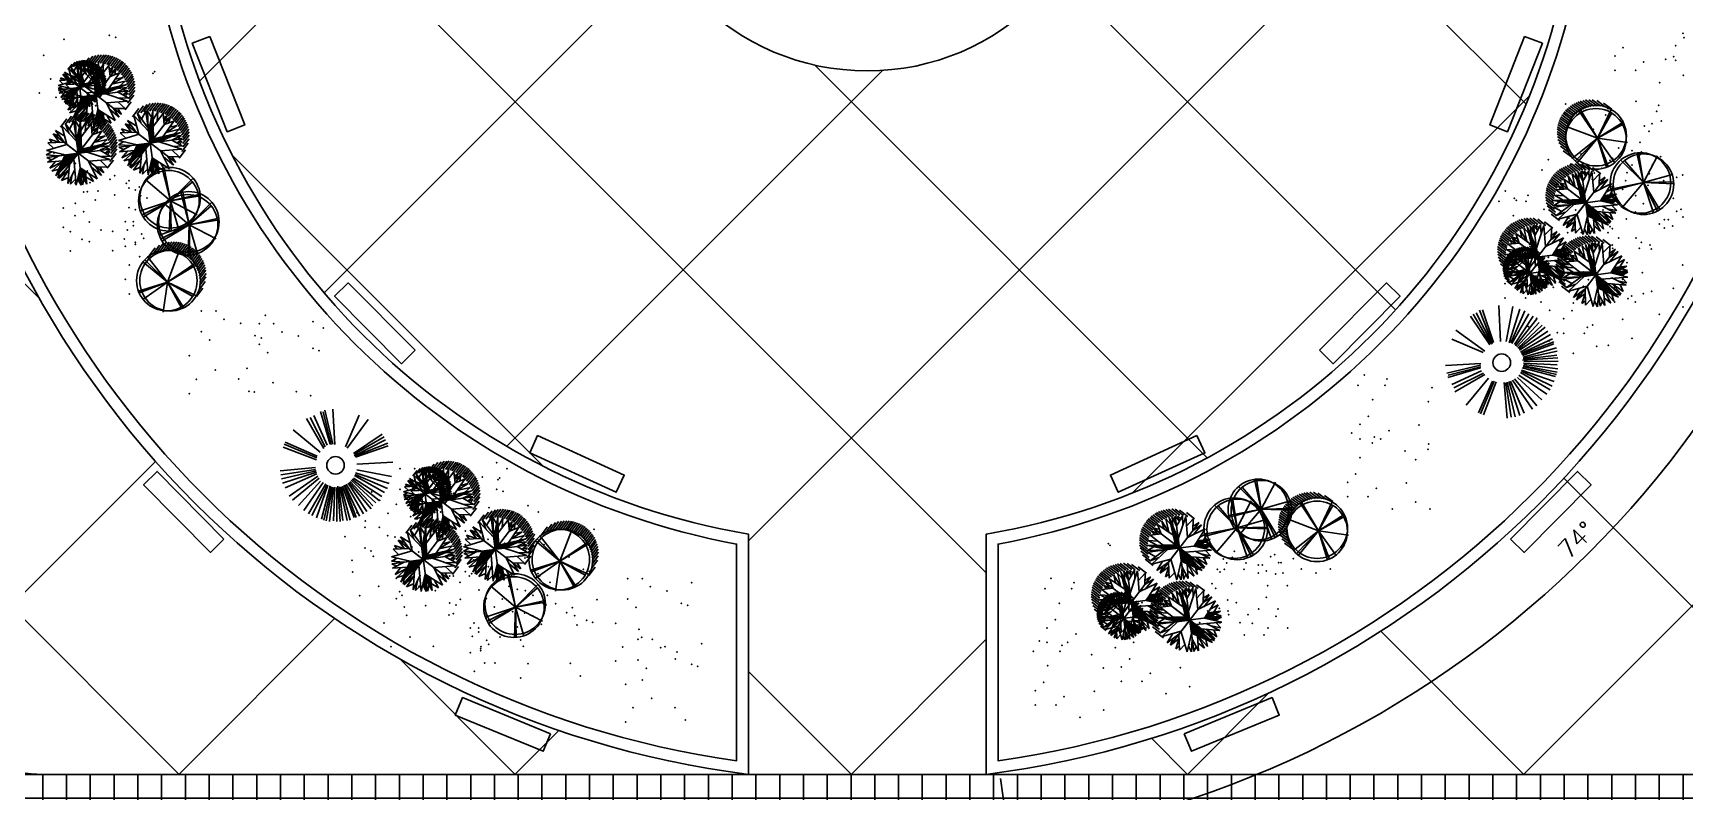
# Model space of a CAD drawing. Header units: millimetres. Extents: x 71 to 407, y 12 to 405.
# Drawn here: x 244.83 to 279.57, y 146.82 to 162.78 of the extents above; entities that cross this region are included whole.
import ezdxf

# ---------------------------------------------------------------- set-up
doc = ezdxf.new("R2010")
doc.units = ezdxf.units.MM
doc.header["$LTSCALE"] = 0.25
for name, color, linetype in [('BANCOS', 21, 'Continuous'), ('CALCADAS', 250, 'Continuous'), ('canteiro', 4, 'Continuous'), ('COTA', 240, 'Continuous'), ('GRAMA', 3, 'Continuous'), ('PISO-CONCRETO', 8, 'Continuous'), ('pisos-concreto', 9, 'Continuous')]:
    doc.layers.add(name, color=color, linetype=linetype)
doc.layers.add('PLANTS', color=3, linetype='Continuous', lineweight=25)
doc.layers.add('SHADOWS', color=108, linetype='Continuous', lineweight=25)
doc.styles.get("Standard").update_dxf_attribs({"font": 'romans.shx'})
doc.dimstyles.new('250', dxfattribs={"dimscale": 2.5, "dimtxt": 0.15, "dimasz": 0.15, "dimexe": 0.15, "dimexo": 0.15, "dimgap": 0.075, "dimtad": 1, "dimzin": 4, "dimdsep": 46, "dimtxsty": 'Standard', "dimblk1": 'OBLIQUE', "dimblk2": 'OBLIQUE', "dimsah": 1, "dimcen": 0.09, "dimdle": 0.15, "dimclrd": 256, "dimclre": 256, "dimclrt": 7, "dimadec": 0, "dimazin": 0, "dimtfac": 1, "dimtmove": 2, "dimatfit": 3, "dimldrblk": 'ORIGIN', "dimfxl": 1, "dimtolj": 1, "dimtzin": 4, "dimlwd": -1, "dimarcsym": 0})
pattern_1 = [(45, (311.532, 147.1925), (-3.53553, 3.53553), []), (135, (311.532, 147.1925), (-3.53553, -3.53553), [])]

# ---------------------------------------------------------------- blocks, each defined once
blk = doc.blocks.new('B')
at = {"layer": 'BANCOS'}
blk.add_lwpolyline([(-1, 0), (1, 0), (1, 0.4), (-1, 0.4)], close=True, dxfattribs=at)
blk = doc.blocks.new('*X30')
at = {"color": 0}
for p, q in [((7.996, 13.281), (8.158, 13.281)), ((8.071, 13.25), (8.233, 13.25)), ((8.124, 13.219), (8.286, 13.219)), ((8.165, 13.188), (8.327, 13.188)), ((8.199, 13.156), (8.361, 13.156)), ((8.227, 13.125), (8.389, 13.125)), ((8.251, 13.094), (8.413, 13.094)), ((8.271, 13.062), (8.433, 13.062)), ((8.289, 13.031), (8.45, 13.031)), ((8.303, 13), (8.465, 13)), ((8.315, 12.969), (8.477, 12.969)), ((8.325, 12.938), (8.487, 12.938)), ((8.332, 12.906), (8.494, 12.906)), ((8.338, 12.875), (8.499, 12.875)), ((8.309, 12.625), (8.471, 12.625)), ((8.32, 12.656), (8.482, 12.656)), ((8.328, 12.688), (8.49, 12.688)), ((8.335, 12.719), (8.497, 12.719)), ((8.339, 12.75), (8.501, 12.75)), ((8.341, 12.844), (8.503, 12.844)), ((8.342, 12.812), (8.504, 12.812)), ((8.342, 12.781), (8.504, 12.781)), ((8.097, 12.375), (8.259, 12.375)), ((8.144, 12.406), (8.305, 12.406)), ((8.181, 12.438), (8.343, 12.438)), ((8.212, 12.469), (8.374, 12.469)), ((8.238, 12.5), (8.4, 12.5)), ((8.261, 12.531), (8.422, 12.531)), ((8.28, 12.562), (8.441, 12.562)), ((8.295, 12.594), (8.457, 12.594)), ((7.927, 12.312), (8.088, 12.312)), ((8.035, 12.344), (8.196, 12.344))]:
    blk.add_line(p, q, dxfattribs=at)
blk = doc.blocks.new('SHADOW1')
blk.add_blockref('*X30', (-7.842, -12.805))
blk = doc.blocks.new('T25C')
at = {"color": 251, "linetype": 'Continuous'}
for p, q in [((-0.246, 0.131), (-0.402, 0.306)), ((-0.402, 0.306), (-0.217, 0.224)), ((0.35, 0.363), (-0.354, -0.341)), ((-0.005, 0.012), (-0.352, 0.358)), ((-0.352, 0.358), (0.349, -0.343)), ((-0.351, 0.358), (-0.335, 0.277)), ((-0.217, 0.224), (-0.326, 0.388)), ((-0.326, 0.388), (-0.235, 0.347)), ((-0.148, 0.155), (-0.272, 0.428)), ((-0.272, 0.428), (-0.001, 0.231)), ((-0.175, 0.358), (-0.162, 0.481)), ((-0.162, 0.481), (-0.002, 0.288)), ((-0.101, 0.498), (-0.12, 0.431)), ((-0.047, 0.343), (-0.101, 0.498)), ((-0.002, 0.503), (-0.047, 0.343)), ((-0.003, 0.01), (-0.003, 0.503)), ((-0.003, 0.503), (-0.003, -0.486)), ((-0.003, 0.01), (0.35, 0.363)), ((-0.002, 0.288), (0.062, 0.504)), ((0.031, 0.399), (-0.002, 0.503)), ((-0.002, 0.231), (0.183, 0.472)), ((0.062, 0.504), (0.079, 0.336)), ((0.416, 0.282), (0.077, 0.009)), ((0.183, 0.472), (0.129, 0.142)), ((0.158, 0.317), (0.24, 0.446)), ((0.24, 0.446), (0.161, 0.173)), ((0.161, 0.173), (0.367, 0.345)), ((0.352, 0.365), (0.21, 0.344)), ((0.367, 0.345), (0.326, 0.238)), ((-0.5, 0.028), (-0.426, 0.061)), ((-0.228, 0.009), (-0.5, 0.028)), ((0.497, 0.009), (-0.498, 0.009)), ((-0.497, 0.073), (-0.148, 0.155)), ((-0.115, 0.009), (-0.497, 0.073)), ((-0.427, 0.022), (-0.495, 0.009)), ((-0.495, 0.009), (-0.291, -0.032)), ((-0.261, 0.128), (-0.475, 0.168)), ((-0.475, 0.168), (-0.385, 0.099)), ((-0.475, -0.149), (-0.228, 0.009)), ((-0.321, 0.215), (-0.454, 0.219)), ((-0.454, 0.219), (-0.261, 0.128)), ((-0.419, -0.266), (-0.115, 0.009)), ((-0.107, 0.016), (-0.027, 0.012)), ((-0.002, 0.009), (-0.005, 0.012)), ((-0.002, 0.009), (-0.003, 0.01)), ((-0.002, 0.009), (0.497, 0.009)), ((0.077, 0.009), (0.414, -0.268)), ((0.228, 0.13), (0.483, 0.129)), ((0.303, 0.191), (0.454, 0.212)), ((0.454, 0.212), (0.332, 0.13)), ((0.483, 0.129), (0.357, 0.009)), ((0.357, 0.009), (0.491, -0.075)), ((0.396, 0.046), (0.495, 0.059)), ((0.498, 0.011), (0.396, 0.046)), ((0.498, 0.005), (0.428, -0.028)), ((0.495, 0.059), (0.436, 0.084)), ((-0.291, -0.032), (-0.498, -0.042)), ((-0.498, -0.042), (-0.395, -0.098)), ((-0.239, -0.104), (-0.475, -0.149)), ((-0.324, -0.12), (-0.461, -0.187)), ((-0.461, -0.187), (-0.35, -0.204)), ((-0.167, -0.154), (-0.419, -0.266)), ((-0.219, -0.206), (-0.371, -0.327)), ((-0.371, -0.327), (-0.324, -0.224)), ((-0.302, -0.39), (-0.219, -0.206)), ((-0.159, -0.253), (-0.302, -0.39)), ((-0.141, -0.471), (-0.167, -0.154)), ((-0.003, -0.195), (-0.141, -0.471)), ((0.219, -0.439), (-0.003, -0.195)), ((0.414, -0.268), (0.097, -0.09)), ((0.097, -0.09), (0.219, -0.439)), ((0.491, -0.075), (0.195, -0.088)), ((0.386, -0.307), (0.238, -0.231)), ((0.238, -0.231), (0.263, -0.415)), ((0.469, -0.158), (0.278, -0.085)), ((0.278, -0.085), (0.442, -0.221)), ((0.28, -0.193), (0.386, -0.307)), ((0.442, -0.221), (0.327, -0.198)), ((0.376, -0.08), (0.469, -0.158)), ((-0.354, -0.342), (-0.265, -0.307)), ((-0.21, -0.449), (-0.225, -0.316)), ((-0.154, -0.316), (-0.21, -0.449)), ((-0.057, -0.488), (-0.05, -0.288)), ((-0.003, -0.336), (-0.057, -0.488)), ((0.101, -0.48), (-0.003, -0.336)), ((0.035, -0.388), (-0.003, -0.491)), ((0.117, -0.327), (0.101, -0.48)), ((0.263, -0.415), (0.174, -0.31)), ((0.35, -0.345), (0.251, -0.322)), ((0.251, -0.322), (0.321, -0.372)), ((0.321, -0.372), (0.257, -0.367)), ((0.319, -0.273), (0.35, -0.345))]:
    blk.add_line(p, q, dxfattribs=at)
at = {"color": 122, "linetype": 'Continuous'}
for p, q in [((0.129, 0.142), (0.416, 0.282)), ((-0.151, 0.142), (-0.44, 0.072)), ((-0.44, 0.072), (-0.107, 0.016)), ((-0.149, 0.13), (-0.377, 0.076)), ((-0.377, 0.076), (-0.116, 0.022)), ((-0.144, 0.113), (-0.32, 0.075)), ((-0.32, 0.075), (-0.079, 0.028)), ((-0.144, 0.098), (-0.263, 0.078)), ((-0.263, 0.078), (-0.099, 0.041)), ((-0.144, 0.086), (-0.21, 0.076)), ((-0.21, 0.076), (-0.122, 0.057)), ((-0.142, 0.075), (-0.162, 0.07)), ((-0.029, 0.018), (-0.151, 0.142)), ((-0.027, 0.012), (-0.149, 0.13)), ((-0.062, 0.017), (-0.144, 0.113)), ((-0.079, 0.028), (-0.144, 0.098)), ((-0.099, 0.041), (-0.144, 0.086)), ((-0.122, 0.057), (-0.142, 0.075)), ((-0.116, 0.022), (-0.062, 0.017)), ((0.012, 0.003), (0.108, -0.087)), ((0.02, 0.015), (0.145, 0.144)), ((0.075, 0.003), (0.025, 0.001)), ((0.025, 0.001), (0.109, -0.084)), ((0.028, 0.014), (0.151, 0.133)), ((0.07, 0.013), (0.028, 0.014)), ((0.049, 0.02), (0.152, 0.126)), ((0.07, 0.019), (0.049, 0.02)), ((0.236, 0.164), (0.065, 0.021)), ((0.065, 0.021), (0.154, 0.12)), ((0.344, 0.235), (0.07, 0.013)), ((0.301, 0.205), (0.07, 0.019)), ((0.363, -0.232), (0.075, 0.003)), ((0.193, 0.136), (0.109, 0.062)), ((0.109, 0.062), (0.15, 0.115)), ((0.145, 0.144), (0.344, 0.235)), ((0.151, 0.133), (0.301, 0.205)), ((0.152, 0.126), (0.236, 0.164)), ((0.154, 0.12), (0.193, 0.136)), ((-0.35, -0.303), (-0.214, -0.184)), ((-0.338, -0.281), (-0.254, -0.21)), ((-0.32, -0.237), (-0.338, -0.281)), ((-0.214, -0.184), (-0.32, -0.237)), ((-0.254, -0.21), (-0.315, -0.248)), ((-0.274, -0.353), (-0.208, -0.218)), ((-0.167, -0.244), (-0.274, -0.353)), ((-0.244, -0.307), (-0.207, -0.226)), ((-0.172, -0.239), (-0.244, -0.307)), ((-0.183, -0.235), (-0.224, -0.281)), ((-0.224, -0.281), (-0.209, -0.239)), ((-0.195, -0.235), (-0.211, -0.25)), ((-0.21, -0.214), (-0.167, -0.168)), ((-0.209, -0.239), (-0.195, -0.228)), ((-0.208, -0.218), (-0.179, -0.196)), ((-0.207, -0.226), (-0.19, -0.214)), ((-0.195, -0.228), (-0.195, -0.235)), ((-0.19, -0.214), (-0.183, -0.235)), ((-0.179, -0.196), (-0.172, -0.239)), ((-0.167, -0.168), (-0.167, -0.244)), ((0.075, -0.005), (0.048, -0.006)), ((0.048, -0.006), (0.116, -0.08)), ((0.079, -0.012), (0.062, -0.016)), ((0.062, -0.016), (0.12, -0.078)), ((0.078, -0.02), (0.072, -0.025)), ((0.072, -0.025), (0.128, -0.076)), ((0.3, -0.189), (0.075, -0.005)), ((0.171, -0.101), (0.078, -0.02)), ((0.225, -0.14), (0.079, -0.012)), ((0.108, -0.087), (0.363, -0.232)), ((0.109, -0.084), (0.3, -0.189)), ((0.116, -0.08), (0.225, -0.14)), ((0.12, -0.078), (0.171, -0.101))]:
    blk.add_line(p, q, dxfattribs=at)
blk = doc.blocks.new('T41')
at = {"color": 86, "linetype": 'Continuous'}
for p, q in [((0.004, 0.005), (-0.195, 0.432)), ((0.004, 0.005), (-0.082, 0.469)), ((0.004, 0.005), (-0.054, 0.475)), ((0.004, 0.005), (0.382, 0.324)), ((0.004, 0.005), (0.407, 0.292)), ((0.004, 0.005), (-0.443, 0.154)), ((-0.442, -0.144), (0.004, 0.005)), ((0.004, 0.005), (-0.435, -0.172)), ((0.004, 0.005), (-0.285, -0.343)), ((0.004, 0.005), (-0.285, -0.401)), ((0.004, 0.005), (0.442, 0.238)), ((0.004, 0.005), (0.437, -0.256)), ((0.004, 0.005), (0.212, -0.469)), ((0.004, 0.005), (0.186, -0.48))]:
    blk.add_line(p, q, dxfattribs=at)
at = {"color": 3, "linetype": 'Continuous'}
for centre in [(0.018, -0.039), (0.029, 0.01)]:
    blk.add_circle(centre, 0.472, dxfattribs=at)
blk = doc.blocks.new('T34A')
at = {"color": 91, "linetype": 'Continuous'}
for p, q in [((-0.076, 0.182), (-0.233, 0.446)), ((-0.071, 0.189), (-0.207, 0.461)), ((-0.056, 0.186), (-0.181, 0.472)), ((-0.053, 0.193), (-0.15, 0.492)), ((-0.044, 0.198), (-0.124, 0.494)), ((0.018, 0.205), (0.023, 0.524)), ((0.068, 0.202), (0.148, 0.506)), ((0.095, 0.188), (0.207, 0.48)), ((0.109, 0.186), (0.251, 0.463)), ((-0.126, 0.129), (-0.369, 0.33)), ((0.119, 0.18), (0.286, 0.434)), ((0.14, 0.169), (0.32, 0.409)), ((0.149, 0.157), (0.353, 0.383)), ((0.159, 0.148), (0.371, 0.351)), ((0.169, 0.137), (0.396, 0.324)), ((0.177, 0.128), (0.422, 0.307)), ((-0.14, 0.116), (-0.411, 0.253)), ((0.182, 0.118), (0.442, 0.269)), ((0.191, 0.1), (0.463, 0.238)), ((0.198, 0.081), (0.491, 0.171)), ((0.199, 0.089), (0.481, 0.2)), ((0.206, 0.067), (0.489, 0.154)), ((-0.166, 0.022), (-0.48, 0.023)), ((-0.171, 0.005), (-0.474, -0.047)), ((0.203, 0.026), (0.516, 0.027)), ((0.21, 0.054), (0.509, 0.116)), ((0.21, 0.042), (0.513, 0.088)), ((0.211, 0), (0.507, -0.033)), ((0.213, 0.015), (0.516, -0.002)), ((0.215, 0.035), (0.51, 0.052)), ((-0.172, -0.018), (-0.467, -0.085)), ((-0.169, -0.009), (-0.463, -0.064)), ((-0.166, -0.045), (-0.435, -0.148)), ((-0.15, -0.065), (-0.42, -0.18)), ((-0.137, -0.078), (-0.412, -0.215)), ((-0.107, -0.112), (-0.319, -0.339)), ((-0.074, -0.141), (-0.214, -0.414)), ((-0.058, -0.144), (-0.197, -0.424)), ((0.103, -0.145), (0.263, -0.411)), ((0.121, -0.134), (0.303, -0.384)), ((0.148, -0.124), (0.352, -0.333)), ((0.163, -0.103), (0.399, -0.287)), ((0.177, -0.08), (0.43, -0.25)), ((0.187, -0.069), (0.449, -0.22)), ((0.188, -0.061), (0.47, -0.179)), ((0.195, -0.041), (0.486, -0.136)), ((0.205, -0.03), (0.495, -0.117)), ((0.208, -0.022), (0.502, -0.097)), ((0.213, -0.012), (0.511, -0.068)), ((-0.042, -0.149), (-0.171, -0.435)), ((0.027, -0.16), (0.036, -0.476)), ((0.044, -0.163), (0.072, -0.471)), ((0.055, -0.158), (0.106, -0.468)), ((0.069, -0.154), (0.147, -0.461)), ((0.084, -0.152), (0.189, -0.442))]:
    blk.add_line(p, q, dxfattribs=at)
at = {"color": 1, "linetype": 'Continuous'}
blk.add_circle((0.018, 0.017), 0.0777, dxfattribs=at)
blk = doc.blocks.new('_OBLIQUE')
at = {"color": 0, "linetype": 'ByBlock'}
blk.add_line((-0.5, -0.5), (0.5, 0.5), dxfattribs=at)
blk = doc.blocks.new('*D114')
at = {"layer": 'COTA'}
for p, q in [((282.304, 164.233), (284.006, 163.994)), ((265.177, 147.107), (265.417, 145.405))]:
    blk.add_line(p, q, dxfattribs=at)
blk.add_arc((262.375, 167.036), 21.469, 278.0039, 351.9961, dxfattribs=at)
at = {"layer": 'DEFPOINTS', "color": 0}
for p in [(262.375, 167.036), (281.933, 164.286), (273.963, 148.963), (265.125, 147.478)]:
    blk.add_point(p, dxfattribs=at)
at = {"layer": 'COTA', "xscale": 0.375, "yscale": 0.375, "zscale": 0.375}
for p, rotation in [((283.635, 164.046), 81.99609998367006), ((265.364, 145.776), 188.0039000163298)]:
    blk.add_blockref('_OBLIQUE', p, dxfattribs=dict(at, rotation=rotation))
at = {"layer": 'COTA', "color": 7, "insert": (277.291, 152.12), "char_height": 0.375, "attachment_point": 5, "rotation": 45}
blk.add_mtext('\\A1;74°', dxfattribs=at)
blk = doc.blocks.new('_Origin')
at = {"color": 0, "linetype": 'ByBlock', "lineweight": -2}
blk.add_line((0, 0), (-1, 0), dxfattribs=at)
blk.add_circle((0, 0), 0.5, dxfattribs=at)

msp = doc.modelspace()

# ---------------------------------------------------------------- hatches: boundary and pattern name
at = {"layer": 'PISO-CONCRETO'}
h = msp.add_hatch(dxfattribs=at)
h.set_pattern_fill('_USER', color=256, scale=0.5, style=0, double=1, pattern_type=0)
h.set_pattern_definition([(0, (311.53186, 147.1925), (0, 0.5), []), (90, (311.53186, 147.1925), (-0.5, 3e-17), [])])
edge = h.paths.add_edge_path()
edge.add_arc((378.032, 149.693), 7.5, 270, 360)
edge.add_line((385.532, 149.693), (385.532, 253.993))
edge.add_arc((378.032, 253.993), 7.5, 0, 90)
edge.add_line((378.032, 261.493), (245.032, 261.493))
edge.add_arc((245.032, 253.993), 7.5, 90, 180)
edge.add_line((237.532, 253.993), (237.532, 149.693))
edge.add_arc((245.032, 149.693), 7.5, 180, 270)
edge.add_line((245.032, 142.193), (378.032, 142.193))
edge = h.paths.add_edge_path(flags=16)
edge.add_arc((378.032, 149.693), 2.5, 270, 360)
edge.add_line((380.532, 149.693), (380.532, 253.993))
edge.add_arc((378.032, 253.993), 2.5, 0, 90)
edge.add_line((378.032, 256.493), (245.032, 256.493))
edge.add_arc((245.032, 253.993), 2.5, 90, 180)
edge.add_line((242.532, 253.993), (242.532, 149.693))
edge.add_arc((245.032, 149.693), 2.5, 180, 270)
edge.add_line((245.032, 147.193), (378.032, 147.193))
at = {"layer": 'pisos-concreto'}
h = msp.add_hatch(dxfattribs=at)
h.set_pattern_fill('_USER', color=256, scale=5, angle=45, style=0, double=1, pattern_type=0)
h.set_pattern_definition(pattern_1)
h.paths.add_polyline_path([(363.032, 221.702, 0.319198), (375.322, 233.993), (380.375, 233.993, -0.170799), (374.437, 222.118), (380.532, 222.118), (380.532, 253.993, 0.414214), (378.032, 256.493), (372.338, 256.493), (372.338, 252.636, -0.206358), (380.375, 238.993), (375.322, 238.993, 0.319198), (363.032, 251.283), (363.032, 256.336, -0.127213), (372.338, 252.636), (372.338, 256.493), (360.532, 256.493), (360.532, 241.543, -0.414214), (365.582, 236.493, -1), (355.482, 236.493, -0.414214), (360.532, 241.543), (360.532, 256.493), (351.754, 256.493), (351.754, 254.463, -0.082452), (358.032, 256.336), (358.032, 251.283, 0.319198), (345.742, 238.993), (340.689, 238.993, -0.252967), (351.754, 254.463), (351.754, 256.493), (331.826, 256.493), (331.826, 251.961, -0.378826), (335.557, 247.743, -1), (327.057, 247.743, -0.450509), (331.826, 251.961), (331.826, 256.493), (321.925, 256.493, 0.098776), (308.175, 253.329), (308.175, 247.753, -0.068045), (316.048, 250.725), (316.717, 247.8, -0.014968), (318.365, 248.126), (318.858, 245.167, 0.182114), (303.573, 236.304), (301.25, 238.202, -0.014968), (302.351, 239.47), (300.145, 241.504, -0.082452), (308.175, 247.753), (308.175, 253.329, 0.161455), (291.463, 237.972), (272.943, 256.493), (251.768, 256.493, -0.220092), (258.808, 253.236), (256.902, 251.618, 1), (246.634, 242.894), (244.729, 241.276, -0.177903), (242.532, 247.256), (242.532, 229.122), (244.735, 229.122), (244.144, 229.712), (264.863, 250.43), (289.611, 225.681), (268.893, 204.963), (244.735, 229.122), (242.532, 229.122), (242.532, 200.011), (245.379, 200.011, -0.094039), (245.032, 201.843, -1), (255.032, 201.843, -0.094039), (254.684, 200.011), (270.186, 200.011, -0.657735), (284.878, 200.011), (290.14, 200.011, 0.135728), (286.72, 206.039), (290.256, 209.574, -0.493239), (286.532, 181.254), (284.032, 185.584, 0.335111), (290.14, 200.011), (284.878, 200.011, -0.102155), (285.532, 196.843, -1), (269.532, 196.843, -0.102155), (270.186, 200.011), (254.684, 200.011, -0.681016), (245.379, 200.011), (242.532, 200.011), (242.532, 183.595), (251.16, 183.595, -0.118042), (259.875, 186.879), (259.875, 183.595), (264.875, 183.595), (264.875, 186.879, -0.342564), (282.218, 169.536), (277.165, 169.536, 0.319198), (264.875, 181.826), (264.875, 183.595), (259.875, 183.595), (259.875, 181.826, 0.319198), (247.585, 169.536), (242.532, 169.536), (242.532, 164.536), (247.585, 164.536, 0.319198), (259.875, 152.245), (259.875, 147.193), (264.875, 147.193), (264.875, 152.245, 0.319198), (277.165, 164.536), (282.218, 164.536, -0.168261), (276.422, 152.799), (276.422, 147.193), (301.532, 147.193), (301.532, 167.193), (306.532, 167.193), (306.532, 147.193), (316.532, 147.193), (316.532, 167.193), (321.532, 167.193), (321.532, 147.193), (343.532, 147.193), (343.532, 152.193), (347.155, 152.193), (347.155, 157.666), (345.594, 157.193, -0.243304), (348.934, 175.263), (352.507, 171.69, 0.232179), (350.379, 158.644), (347.155, 157.666), (347.155, 152.193), (349.532, 152.193), (349.532, 147.193), (359.532, 147.193), (359.532, 152.193), (365.532, 152.193), (365.532, 147.193), (378.032, 147.193, 0.414214), (380.532, 149.693), (380.532, 152.193), (375.532, 152.193), (375.532, 158.193), (380.532, 158.193), (380.532, 168.193), (375.532, 168.193), (375.532, 174.193), (380.532, 174.193), (380.532, 180.968), (372.265, 180.968), (370.532, 176.833, 0.259311), (356.042, 175.226), (352.469, 178.799, -0.27058), (372.465, 181.445), (372.265, 180.968), (380.532, 180.968), (380.532, 194.343), (363.032, 194.343), (363.032, 199.343), (380.532, 199.343), (380.532, 204.343), (363.032, 204.343), (363.032, 209.343), (380.532, 209.343), (380.532, 222.118), (374.437, 222.118, -0.16227), (363.032, 216.649)])
h.paths.add_polyline_path([(267.425, 167.036, -1), (257.325, 167.036, -1)], flags=16)
h.paths.add_polyline_path([(266.625, 167.036, -1), (258.125, 167.036, -1)], flags=0)
h.paths.add_polyline_path([(265.29, 169.774, -0.396021), (265.29, 164.297), (262.552, 167.036), (262.375, 167.036), (262.375, 166.859), (265.114, 164.12, -0.396021), (259.636, 164.12), (262.375, 166.859), (262.375, 167.036), (262.198, 167.036), (259.46, 164.297, -0.396021), (259.46, 169.774), (262.198, 167.036), (262.375, 167.036), (262.375, 167.212), (259.636, 169.951, -0.396021), (265.114, 169.951), (262.375, 167.212), (262.375, 167.036), (262.552, 167.036)], flags=0)
h = msp.add_hatch(dxfattribs=at)
h.set_pattern_fill('_USER', color=256, scale=5, angle=45, style=0, double=1, pattern_type=0)
h.set_pattern_definition(pattern_1)
h.paths.add_polyline_path([(242.532, 164.536), (242.532, 149.693, 0.414214), (245.032, 147.193), (259.875, 147.193, -0.342564)])
h.paths.add_polyline_path([(276.422, 152.799, -0.164804), (264.875, 147.193), (276.422, 147.193)])

# ---------------------------------------------------------------- linework, layer by layer
msp.add_circle((262.375, 167.036), 5.05)
at = {"layer": 'CALCADAS'}
for points in [[(378.032, 142.193, 0.414214), (385.532, 149.693), (385.532, 253.993, 0.414214), (378.032, 261.493), (245.032, 261.493, 0.414214), (237.532, 253.993), (237.532, 149.693, 0.414214), (245.032, 142.193)], [(378.032, 147.193, 0.414214), (380.532, 149.693), (380.532, 253.993, 0.414214), (378.032, 256.493), (245.032, 256.493, 0.414214), (242.532, 253.993), (242.532, 149.693, 0.414214), (245.032, 147.193)]]:
    msp.add_lwpolyline(points, format="xyb", close=True, dxfattribs=at)
at = {"layer": 'canteiro'}
for points in [[(247.585, 164.536), (242.532, 164.536, 0.342564), (259.875, 147.193), (259.875, 152.245, -0.319198)], [(282.218, 164.536), (277.165, 164.536, -0.319198), (264.875, 152.245), (264.875, 147.193, 0.342564)], [(247.375, 164.286), (242.817, 164.286, 0.334557), (259.625, 147.478), (259.625, 152.036, -0.311572)], [(281.933, 164.286), (277.375, 164.286, -0.311572), (265.125, 152.036), (265.125, 147.478, 0.334557)]]:
    msp.add_lwpolyline(points, format="xyb", close=True, dxfattribs=at)
at = {"layer": 'GRAMA', "linetype": 'Continuous'}
for p in [(245.481, 162.648), (246.434, 162.735), (246.564, 162.692), (279.531, 162.778), (279.555, 162.688), (245.051, 162.315), (278.1, 162.301), (278.273, 162.475), (279.338, 162.287), (279.381, 162.515), (245.597, 162.017), (245.648, 161.999), (247.347, 161.932), (247.386, 161.97), (278.1, 161.998), (278.533, 161.998), (278.707, 162.171), (279.165, 162.23), (279.381, 162.211), (245.2, 161.818), (245.612, 161.735), (245.709, 161.783), (245.828, 161.604), (246.088, 161.824), (279.04, 161.741), (279.537, 161.89), (244.962, 161.518), (245.308, 161.431), (245.659, 161.435), (245.858, 161.386), (246.056, 161.286), (246.145, 161.254), (277.067, 161.289), (277.474, 161.277), (278.542, 161.348), (279.019, 161.262), (245.612, 161.171), (245.742, 161.127), (247.213, 161.059), (277.908, 161.061), (277.951, 161.191), (278.881, 160.878), (278.976, 161.132), (279.079, 160.931), (277.648, 160.757), (278.716, 160.828), (278.819, 160.714), (245.265, 160.26), (277.388, 160.237), (277.561, 160.411), (278.179, 160.363), (278.456, 160.309), (278.626, 160.223), (278.629, 160.482), (278.656, 160.277), (279.063, 160.179), (245.719, 160.045), (245.966, 159.88), (246.023, 160.045), (246.196, 159.871), (246.27, 159.88), (246.846, 160.088), (247.062, 159.958), (247.093, 159.923), (276.567, 159.9), (276.698, 160.116), (277.131, 159.9), (277.175, 160.03), (277.189, 159.925), (277.388, 159.934), (277.666, 159.838), (277.821, 159.934), (277.995, 160.107), (278.049, 160.147), (278.353, 159.843), (278.456, 160.005), (278.613, 160.147), (278.889, 160.005), (245.719, 159.633), (245.719, 159.611), (246.023, 159.633), (246.443, 159.706), (246.543, 159.784), (246.789, 159.62), (246.846, 159.676), (246.846, 159.524), (247.062, 159.546), (247.309, 159.793), (276.871, 159.596), (277.623, 159.708), (278.042, 159.553), (278.266, 159.497), (278.328, 159.677), (278.794, 159.578), (278.825, 159.826), (279.123, 159.677), (279.396, 159.748), (279.524, 159.8), (245.719, 159.199), (245.893, 159.438), (245.966, 159.446), (246.14, 159.273), (246.196, 159.46), (246.543, 159.373), (246.976, 159.481), (247.093, 159.36), (247.223, 159.316), (275.662, 159.241), (275.792, 159.458), (275.985, 159.306), (276.023, 159.267), (276.226, 159.241), (276.269, 159.371), (276.784, 159.25), (277.363, 159.405), (278.093, 159.323), (278.534, 159.362), (278.7, 159.193), (279.331, 159.309), (245.462, 159.104), (245.709, 158.94), (245.893, 159.026), (246.008, 158.806), (246.765, 158.815), (246.846, 159.113), (246.938, 158.815), (246.976, 159.069), (275.965, 158.938), (276.611, 159.076), (276.896, 159.132), (277.103, 158.885), (277.136, 158.895), (277.218, 158.947), (277.276, 159.059), (277.521, 158.8), (277.849, 159.062), (278.093, 159.02), (278.341, 158.871), (278.526, 159.02), (279.14, 158.857), (279.226, 158.857), (279.4, 159.031), (279.487, 159.074), (279.53, 158.912), (245.462, 158.693), (245.611, 158.607), (245.858, 158.443), (246.255, 158.641), (246.499, 158.614), (246.746, 158.449), (246.808, 158.642), (246.938, 158.728), (247.111, 158.555), (247.154, 158.468), (275.874, 158.553), (275.879, 158.592), (276.351, 158.466), (276.611, 158.773), (277.044, 158.773), (277.103, 158.582), (277.391, 158.583), (277.536, 158.582), (277.551, 158.516), (277.71, 158.755), (277.954, 158.583), (277.998, 158.713), (278.048, 158.665), (278.179, 158.471), (278.54, 158.474), (279.033, 158.763), (279.14, 158.684), (279.313, 158.727), (245.611, 158.196), (246.008, 158.394), (246.499, 158.202), (246.765, 158.295), (246.981, 158.381), (246.981, 158.338), (275.705, 158.418), (275.705, 158.115), (275.744, 158.336), (276.139, 158.115), (276.308, 158.336), (276.312, 158.288), (276.944, 158.404), (277.694, 158.28), (278.043, 158.325), (278.049, 158.254), (278.613, 158.254), (278.656, 158.384), (278.838, 158.325), (278.865, 158.237), (246.851, 157.904), (247.068, 158.078), (247.284, 158.078), (276.048, 158.033), (276.569, 157.777), (276.646, 157.858), (276.669, 157.976), (276.701, 158.064), (277.109, 157.812), (277.142, 158.007), (277.219, 157.99), (277.434, 157.76), (277.608, 157.933), (278.353, 157.951), (279.524, 157.907), (246.765, 157.601), (275.788, 157.513), (275.955, 157.568), (275.961, 157.686), (276.172, 157.628), (276.238, 157.431), (276.368, 157.648), (276.52, 157.579), (276.802, 157.431), (276.845, 157.561), (276.979, 157.596), (277.026, 157.499), (277.434, 157.457), (277.543, 157.596), (277.586, 157.726), (277.868, 157.457), (278.041, 157.63), (278.093, 157.431), (278.266, 157.604), (278.673, 157.746), (279.331, 157.416), (246.851, 157.297), (275.788, 157.21), (276.221, 157.21), (276.395, 157.383), (276.542, 157.128), (277.225, 157.102), (277.283, 157.292), (277.713, 157.085), (278.093, 157.127), (278.375, 157.199), (278.453, 157.249), (278.526, 157.127), (278.7, 157.301), (278.871, 157.348), (248.37, 156.936), (248.674, 156.936), (248.847, 156.763), (249.713, 156.849), (250.713, 156.713), (276.455, 156.781), (276.728, 156.953), (277.022, 156.772), (277.196, 156.946), (278.261, 156.758), (279.033, 156.87), (279.53, 157.019), (248.37, 156.502), (249.194, 156.676), (249.497, 156.416), (249.587, 156.669), (249.627, 156.372), (249.89, 156.669), (250.063, 156.496), (250.41, 156.409), (250.93, 156.582), (276.282, 156.608), (276.889, 156.478), (277.022, 156.469), (277.456, 156.469), (277.52, 156.594), (277.63, 156.643), (278.46, 156.361), (248.544, 156.329), (249.587, 156.236), (249.76, 156.062), (250.713, 156.149), (250.843, 156.105), (276.282, 156.305), (276.715, 156.305), (277.222, 156.047), (277.719, 156.196), (277.963, 156.212), (248.113, 155.996), (248.659, 155.697), (249.33, 155.729), (248.262, 155.499), (249.15, 155.505), (249.876, 155.431), (272.698, 155.374), (272.828, 155.591), (273.262, 155.374), (273.305, 155.504), (274.253, 155.327), (248.113, 155.201), (249.367, 155.245), (249.479, 155.232), (250.367, 155.238), (250.667, 155.158), (273.002, 155.071), (274.172, 155.027), (272.915, 154.724), (272.561, 154.374), (272.741, 154.551), (273.038, 154.287), (273.349, 154.421), (273.98, 154.536), (272.741, 154.247), (272.995, 154.158), (273.175, 154.247), (273.682, 153.99), (274.166, 154.028), (274.179, 154.139), (252.549, 153.623), (252.852, 153.623), (253.454, 153.705), (253.676, 153.666), (253.758, 153.705), (254.581, 153.749), (254.797, 153.619), (272.735, 153.854), (273.906, 153.811), (252.907, 153.455), (252.968, 153.239), (253.026, 153.45), (253.372, 153.363), (253.454, 153.272), (253.892, 153.536), (253.931, 153.532), (254.277, 153.445), (254.606, 153.388), (254.645, 153.425), (272.475, 153.334), (272.648, 153.508), (273.713, 153.32), (251.644, 153.129), (251.947, 153.129), (252.121, 152.956), (252.549, 153.189), (252.722, 153.016), (252.77, 153.172), (252.918, 152.891), (252.987, 153.042), (253.628, 153.098), (253.676, 153.103), (253.806, 153.059), (254.581, 153.185), (254.711, 153.142), (272.475, 153.031), (272.908, 153.031), (273.082, 153.204), (273.912, 152.923), (251.644, 152.695), (252.292, 152.683), (252.467, 152.869), (252.77, 152.609), (252.9, 152.565), (253.117, 152.841), (253.197, 152.765), (253.315, 152.742), (253.404, 152.71), (254.113, 152.8), (254.416, 152.8), (254.589, 152.626), (254.936, 152.54), (255.239, 152.843), (255.456, 152.713), (273.415, 152.774), (274.21, 152.774), (251.387, 152.189), (251.809, 152.388), (251.817, 152.522), (252.112, 152.388), (252.285, 152.215), (252.838, 152.385), (252.935, 152.432), (253.152, 152.301), (253.329, 152.192), (253.346, 152.268), (253.743, 152.467), (253.921, 152.308), (254.113, 152.366), (254.225, 152.308), (254.234, 152.274), (254.286, 152.193), (254.472, 152.515), (255.239, 152.279), (255.264, 152.221), (255.369, 152.236), (256.628, 152.344), (251.809, 151.955), (251.933, 151.891), (252.441, 152.186), (252.632, 152.128), (252.796, 151.977), (252.935, 151.868), (253.099, 151.977), (253.855, 151.859), (253.921, 151.874), (253.922, 152.02), (254.139, 151.89), (254.398, 152.134), (254.745, 152.048), (255.273, 152.023), (255.577, 152.023), (255.75, 151.85), (256.617, 151.936), (267.441, 152.047), (267.479, 152.008), (268.352, 151.874), (269.617, 151.97), (270.094, 151.883), (271.333, 151.945), (251.536, 151.692), (251.982, 151.781), (252.424, 151.698), (252.796, 151.543), (253.065, 151.824), (253.273, 151.803), (253.619, 151.716), (254.095, 151.701), (254.401, 151.561), (255.048, 151.788), (255.178, 151.744), (255.273, 151.589), (256.097, 151.763), (256.4, 151.503), (269.323, 151.507), (269.453, 151.723), (269.487, 151.753), (269.734, 151.507), (269.864, 151.723), (269.886, 151.507), (269.93, 151.636), (270.051, 151.753), (270.298, 151.507), (270.341, 151.636), (270.596, 151.598), (270.682, 151.598), (270.856, 151.772), (270.942, 151.815), (271.029, 151.642), (271.073, 151.642), (271.333, 151.728), (271.506, 151.512), (272.113, 151.512), (251.551, 151.448), (252.097, 151.15), (252.467, 151.318), (252.77, 151.318), (252.969, 151.369), (253.593, 151.361), (253.664, 151.367), (253.81, 151.231), (253.922, 151.456), (254.004, 151.363), (254.052, 151.413), (254.359, 151.318), (254.663, 151.318), (254.892, 151.369), (255.447, 151.416), (255.486, 151.361), (255.703, 151.231), (256.53, 151.459), (257.337, 151.311), (257.641, 151.311), (258.68, 151.224), (266.242, 151.312), (266.719, 151.225), (269.626, 151.203), (269.791, 151.45), (270.038, 151.203), (270.596, 151.425), (270.769, 151.469), (270.797, 151.16), (270.962, 151.407), (271.116, 151.425), (271.209, 151.16), (271.81, 151.425), (251.7, 150.951), (252.467, 150.884), (252.539, 151.036), (252.588, 150.957), (252.943, 151.144), (253.29, 151.058), (253.593, 150.798), (253.813, 150.871), (254.21, 151.069), (254.359, 150.884), (254.701, 150.877), (254.836, 151.144), (255.016, 151.083), (255.183, 151.058), (255.345, 150.955), (255.486, 150.798), (255.648, 150.955), (256.688, 150.868), (257.337, 150.877), (257.814, 151.138), (258.16, 151.051), (266.112, 151.095), (266.676, 151.095), (268.156, 150.805), (269.531, 150.93), (269.539, 150.857), (269.704, 151.103), (269.951, 150.857), (270.138, 150.8), (270.769, 150.916), (252.64, 150.711), (252.688, 150.539), (253.085, 150.738), (253.576, 150.546), (253.664, 150.573), (253.723, 150.754), (254.533, 150.711), (254.918, 150.617), (255.165, 150.586), (255.345, 150.521), (255.562, 150.785), (255.616, 150.754), (255.821, 150.782), (256.053, 150.592), (256.168, 150.695), (256.218, 150.53), (257.511, 150.704), (258.464, 150.791), (258.594, 150.747), (266.415, 150.792), (267.586, 150.748), (267.806, 150.489), (268.025, 150.518), (268.124, 150.717), (269.366, 150.683), (269.531, 150.627), (269.778, 150.683), (269.964, 150.627), (269.973, 150.553), (270.385, 150.553), (270.605, 150.669), (270.968, 150.519), (271.016, 150.669), (252.21, 150.378), (254.023, 150.271), (254.102, 150.378), (254.197, 150.271), (254.197, 150.184), (255.016, 150.288), (255.518, 150.348), (256.27, 150.332), (256.471, 150.435), (256.601, 150.391), (257.08, 150.371), (257.57, 150.245), (266.155, 150.272), (266.329, 150.445), (266.762, 150.142), (267.394, 150.258), (267.411, 150.309), (267.628, 150.369), (267.676, 150.272), (267.975, 150.32), (268.24, 150.272), (268.283, 150.402), (269.366, 150.38), (269.778, 150.38), (269.8, 150.38), (270.211, 150.38), (270.306, 150.123), (270.471, 150.37), (270.718, 150.123), (270.803, 150.272), (271.215, 150.272), (252.359, 149.881), (252.756, 150.079), (253.247, 149.887), (254.067, 150.097), (254.24, 149.837), (254.24, 149.794), (254.251, 149.881), (254.37, 150.011), (254.413, 149.924), (254.648, 150.079), (255.087, 150.015), (255.139, 149.887), (257.229, 149.874), (257.551, 150.029), (257.626, 150.073), (257.854, 150.029), (258.027, 149.856), (258.117, 149.88), (258.374, 149.769), (258.894, 149.943), (265.865, 149.779), (265.995, 149.995), (266.155, 149.969), (266.429, 149.779), (266.472, 149.908), (266.589, 149.969), (267.593, 149.86), (267.98, 149.969), (269.15, 149.926), (254.023, 149.751), (254.327, 149.534), (254.543, 149.534), (255.236, 149.518), (256.125, 149.524), (257.08, 149.576), (257.551, 149.596), (257.724, 149.422), (258.334, 149.62), (258.677, 149.509), (258.807, 149.466), (266.168, 149.475), (267.096, 149.711), (267.339, 149.432), (267.719, 149.449), (267.893, 149.622), (268.958, 149.435), (254.11, 149.36), (255.087, 149.22), (256.341, 149.264), (257.294, 149.089), (257.641, 149.177), (266.082, 149.129), (267.719, 149.146), (268.153, 149.146), (268.327, 149.319), (257.84, 148.791), (265.908, 148.955), (266.515, 148.825), (267.147, 148.941), (268.66, 148.889), (269.157, 149.037), (257.443, 148.592), (258.331, 148.598), (265.908, 148.652), (266.342, 148.652), (266.849, 148.395), (267.346, 148.544), (257.294, 148.294), (258.547, 148.338)]:
    msp.add_point(p, dxfattribs=at)

# ---------------------------------------------------------------- block references
at = {"layer": 'BANCOS', "xscale": -1}
for p, rotation in [((248.915, 161.782), 111.4770176535027), ((272.592, 156.819), 225.1567203932181), ((256.351, 153.902), 155.516239579557), ((276.611, 152.852), 225.2405967318048), ((269.964, 148.428), 202.3226103331419)]:
    msp.add_blockref('B', p, dxfattribs=dict(at, rotation=rotation))
at = {"layer": 'BANCOS'}
for p, rotation in [((275.835, 161.782), 248.5229823464973), ((252.158, 156.819), 134.8432796067819), ((268.399, 153.902), 204.4837604204429), ((248.139, 152.852), 134.7594032681951), ((254.786, 148.428), 157.6773896668581)]:
    msp.add_blockref('B', p, dxfattribs=dict(at, rotation=rotation))
at = {"layer": 'PLANTS'}
for name, p, xscale, yscale, zscale, rotation in [('T25C', (245.819, 161.637), 0.9112499999998871, 0.9112500000001944, 0.9112500000000001, 52.58663536450283), ('T25C', (246.164, 161.477), 1.34999999999995, 1.350000000000051, 1.35, 52.58663536449987), ('T25C', (247.305, 160.465), 1.34999999999995, 1.350000000000051, 1.35, 52.58663536449987), ('T41', (277.736, 160.576), 1.350000000000151, 1.350000000000051, 1.35, 190.3098758809369), ('T25C', (245.79, 160.25), 1.34999999999995, 1.350000000000051, 1.35, 52.58663536449987), ('T41', (278.694, 159.644), 1.34999999999989, 1.350000000000051, 1.35, 260.7099999999967), ('T41', (247.725, 159.261), 1.34999999999989, 1.350000000000051, 1.35, 170.7099999999967), ('T25C', (277.49, 159.225), 1.34999999999995, 1.350000000000051, 1.35, 142.5866353644999), ('T41', (248.119, 158.755), 1.34999999999989, 1.350000000000051, 1.35, 170.7099999999967), ('T25C', (276.478, 158.083), 1.34999999999995, 1.350000000000051, 1.35, 142.5866353644999), ('T25C', (277.705, 157.71), 1.34999999999995, 1.350000000000051, 1.35, 142.5866353644999), ('T41', (247.662, 157.54), 1.350000000000151, 1.350000000000051, 1.35, 100.3098758809369), ('T25C', (276.317, 157.738), 0.9112499999998871, 0.9112500000001944, 0.9112500000000001, 142.5866353645028), ('T34A', (275.679, 155.808), 2.376000000000184, 2.376000000000204, 2.376, 3.599999999995207), ('T34A', (251.147, 153.731), 2.376000000000184, 2.376000000000204, 2.376, 273.5999999999952), ('T25C', (253.078, 153.093), 0.9112499999998871, 0.9112500000001944, 0.9112500000000001, 52.58663536450283), ('T25C', (253.423, 152.933), 1.34999999999995, 1.350000000000051, 1.35, 52.58663536449987), ('T41', (270.656, 152.779), 1.34999999999989, 1.350000000000051, 1.35, 260.7099999999967), ('T25C', (268.946, 151.966), 1.34999999999995, 1.350000000000051, 1.35, 142.5866353644999), ('T41', (270.149, 152.385), 1.34999999999989, 1.350000000000051, 1.35, 260.7099999999967), ('T41', (271.871, 152.323), 1.350000000000151, 1.350000000000051, 1.35, 190.3098758809369), ('T25C', (253.049, 151.706), 1.34999999999995, 1.350000000000051, 1.35, 52.58663536449987), ('T25C', (254.564, 151.92), 1.34999999999995, 1.350000000000051, 1.35, 52.58663536449987), ('T41', (255.915, 151.674), 1.350000000000151, 1.350000000000051, 1.35, 100.3098758809369), ('T41', (254.984, 150.717), 1.34999999999989, 1.350000000000051, 1.35, 170.7099999999967), ('T25C', (267.933, 150.824), 1.34999999999995, 1.350000000000051, 1.35, 142.5866353644999), ('T25C', (269.161, 150.451), 1.34999999999995, 1.350000000000051, 1.35, 142.5866353644999), ('T25C', (267.773, 150.48), 0.9112499999998871, 0.9112500000001944, 0.9112500000000001, 142.5866353645028)]:
    msp.add_blockref(name, p, dxfattribs=dict(at, xscale=xscale, yscale=yscale, zscale=zscale, rotation=rotation))
at = {"layer": 'SHADOWS'}
for p, xscale, yscale, zscale, rotation in [((245.819, 161.637), 0.9112500000000223, 0.9112500000001944, 0.9112500000000001, 52.58718148628542), ((246.164, 161.477), 1.349999999999972, 1.350000000000051, 1.35, 52.58718148627927), ((277.736, 160.576), 1.350000000000002, 1.350000000000051, 1.35, 143.9443498809402), ((245.79, 160.25), 1.349999999999972, 1.350000000000051, 1.35, 52.58718148627927), ((247.305, 160.465), 1.349999999999972, 1.350000000000051, 1.35, 52.58718148627927), ((277.49, 159.225), 1.349999999999972, 1.350000000000051, 1.35, 142.5871814862792), ((276.478, 158.083), 1.349999999999972, 1.350000000000051, 1.35, 142.5871814862792), ((247.662, 157.54), 1.350000000000002, 1.350000000000051, 1.35, 53.94434988094022), ((276.317, 157.738), 0.9112500000000223, 0.9112500000001944, 0.9112500000000001, 142.5871814862855), ((277.705, 157.71), 1.349999999999972, 1.350000000000051, 1.35, 142.5871814862792), ((253.423, 152.933), 1.349999999999972, 1.350000000000051, 1.35, 52.58718148627927), ((253.078, 153.093), 0.9112500000000223, 0.9112500000001944, 0.9112500000000001, 52.58718148628542), ((271.871, 152.323), 1.350000000000002, 1.350000000000051, 1.35, 143.9443498809402), ((254.564, 151.92), 1.349999999999972, 1.350000000000051, 1.35, 52.58718148627927), ((268.946, 151.966), 1.349999999999972, 1.350000000000051, 1.35, 142.5871814862792), ((253.049, 151.706), 1.349999999999972, 1.350000000000051, 1.35, 52.58718148627927), ((255.915, 151.674), 1.350000000000002, 1.350000000000051, 1.35, 53.94434988094022), ((267.933, 150.824), 1.349999999999972, 1.350000000000051, 1.35, 142.5871814862792), ((269.161, 150.451), 1.349999999999972, 1.350000000000051, 1.35, 142.5871814862792), ((267.773, 150.48), 0.9112500000000223, 0.9112500000001944, 0.9112500000000001, 142.5871814862855)]:
    msp.add_blockref('SHADOW1', p, dxfattribs=dict(at, xscale=xscale, yscale=yscale, zscale=zscale, rotation=rotation))

# ---------------------------------------------------------------- dimensions: what is measured, and where the dimension line sits
at = {"layer": 'COTA'}
dim = msp.add_angular_dim_3p(base=(273.963, 148.963), center=(262.375, 167.036), p1=(281.933, 164.286), p2=(265.125, 147.478), dimstyle='250', override={"dimdec": 0, "dimazin": 1}, dxfattribs=at)
dim.commit()
dim.dimension.update_dxf_attribs({"geometry": '*D114', "text_midpoint": (277.291, 152.12)})

doc.saveas('drawing.dxf')
